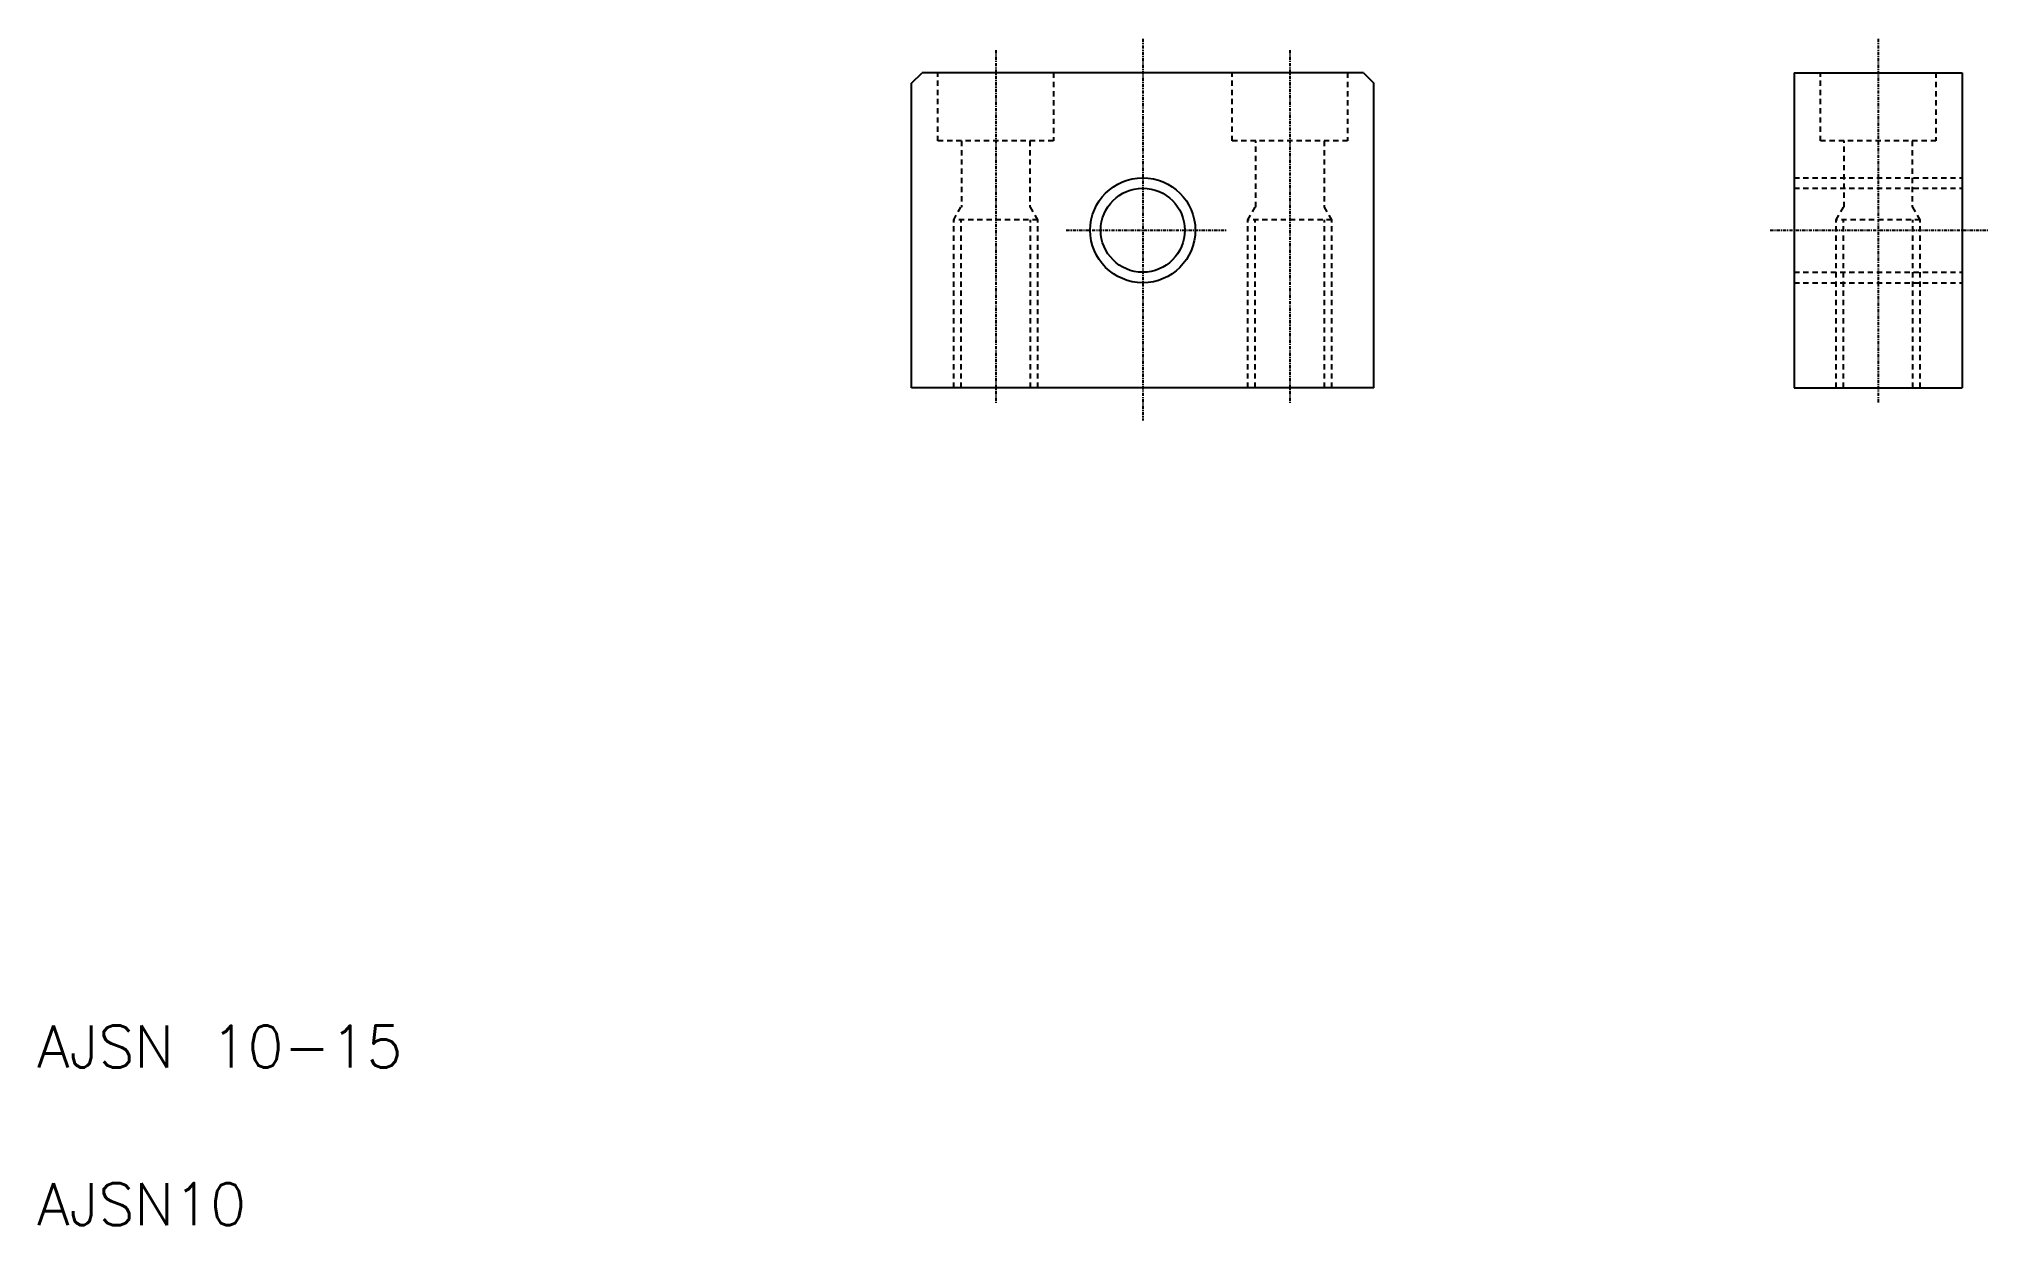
# Model space of a CAD drawing. Extents: x 10 to 196, y 10 to 123.
import ezdxf

# ---------------------------------------------------------------- set-up
doc = ezdxf.new("R2010")
doc.units = 0
doc.header["$LTSCALE"] = 0.25
doc.linetypes.add('CENTER', pattern=[2, 1.25, -0.25, 0.25, -0.25])
doc.linetypes.add('DASHED', pattern=[3.5, 2, -1.5])
doc.layers.get('0').update_dxf_attribs({"linetype": 'CONTINUOUS'})
doc.layers.add('CENTER', color=1, linetype='CENTER')
doc.styles.get("Standard").update_dxf_attribs({"font": 'TXT', "bigfont": 'BIGFONT'})

msp = doc.modelspace()

# ---------------------------------------------------------------- linework, layer by layer
at = {"color": 7, "linetype": 'CONTINUOUS'}
for p, q in [((93.24, 118.73), (94.24, 119.73)), ((136.24, 119.73), (94.24, 119.73)), ((136.24, 119.73), (137.24, 118.73)), ((177.24, 119.73), (177.24, 89.73)), ((177.24, 119.73), (193.24, 119.73)), ((193.24, 119.73), (193.24, 89.73)), ((93.24, 89.73), (93.24, 118.73)), ((137.24, 89.73), (137.24, 118.73)), ((137.24, 89.73), (93.24, 89.73)), ((177.24, 89.73), (193.24, 89.73))]:
    msp.add_line(p, q, dxfattribs=at)
at = {"color": 3, "linetype": 'DASHED'}
for p, q in [((95.74, 113.23), (95.74, 119.73)), ((106.74, 119.73), (106.74, 113.23)), ((123.74, 113.23), (123.74, 119.73)), ((134.74, 119.73), (134.74, 113.23)), ((179.74, 113.23), (179.74, 119.73)), ((190.74, 119.73), (190.74, 113.23)), ((106.74, 113.23), (95.74, 113.23)), ((97.99, 113.23), (97.99, 106.94)), ((104.49, 113.23), (104.49, 106.94)), ((134.74, 113.23), (123.74, 113.23)), ((125.99, 106.94), (125.99, 113.23)), ((132.49, 113.23), (132.49, 106.94)), ((190.74, 113.23), (179.74, 113.23)), ((181.99, 106.94), (181.99, 113.23)), ((188.49, 113.23), (188.49, 106.94)), ((177.24, 109.73), (193.24, 109.73)), ((177.24, 108.73), (193.24, 108.73)), ((97.24, 105.73), (97.94, 106.94)), ((105.24, 105.73), (104.54, 106.94)), ((125.24, 105.73), (125.94, 106.94)), ((133.24, 105.73), (132.54, 106.94)), ((181.24, 105.73), (181.94, 106.94)), ((189.24, 105.73), (188.54, 106.94)), ((97.24, 89.73), (97.24, 105.73)), ((105.24, 105.73), (97.24, 105.73)), ((97.94, 89.73), (97.94, 105.73)), ((104.54, 89.73), (104.54, 105.73)), ((105.24, 89.73), (105.24, 105.73)), ((125.24, 89.73), (125.24, 105.73)), ((133.24, 105.73), (125.24, 105.73)), ((125.94, 89.73), (125.94, 105.73)), ((132.54, 89.73), (132.54, 105.73)), ((133.24, 89.73), (133.24, 105.73)), ((181.24, 89.73), (181.24, 105.73)), ((189.24, 105.73), (181.24, 105.73)), ((181.94, 89.73), (181.94, 105.73)), ((188.54, 89.73), (188.54, 105.73)), ((189.24, 89.73), (189.24, 105.73)), ((177.24, 100.73), (193.24, 100.73)), ((177.24, 99.73), (193.24, 99.73))]:
    msp.add_line(p, q, dxfattribs=at)
for p, q in [((93.24, 104.23), (93.24, 104.23)), ((93.24, 96.98), (93.24, 96.98))]:
    msp.add_line(p, q)
at = {"color": 3}
msp.add_circle((115.24, 104.73), 5, dxfattribs=at)
msp.add_circle((115.24, 104.73), 4)
at = {"layer": 'CENTER', "color": 1, "linetype": 'CENTER'}
for p, q in [((115.24, 122.95), (115.24, 86.6)), ((185.24, 122.95), (185.24, 88.28)), ((101.24, 121.88), (101.24, 88.28)), ((129.24, 121.88), (129.24, 88.28)), ((107.96, 104.73), (123.26, 104.73)), ((174.95, 104.73), (195.7, 104.73))]:
    msp.add_line(p, q, dxfattribs=at)

# ---------------------------------------------------------------- texts
for s, p in [('AJSN 10-15', (10, 25)), ('AJSN10', (10, 10))]:
    msp.add_text(s, height=4).set_placement(p)

doc.saveas('drawing.dxf')
